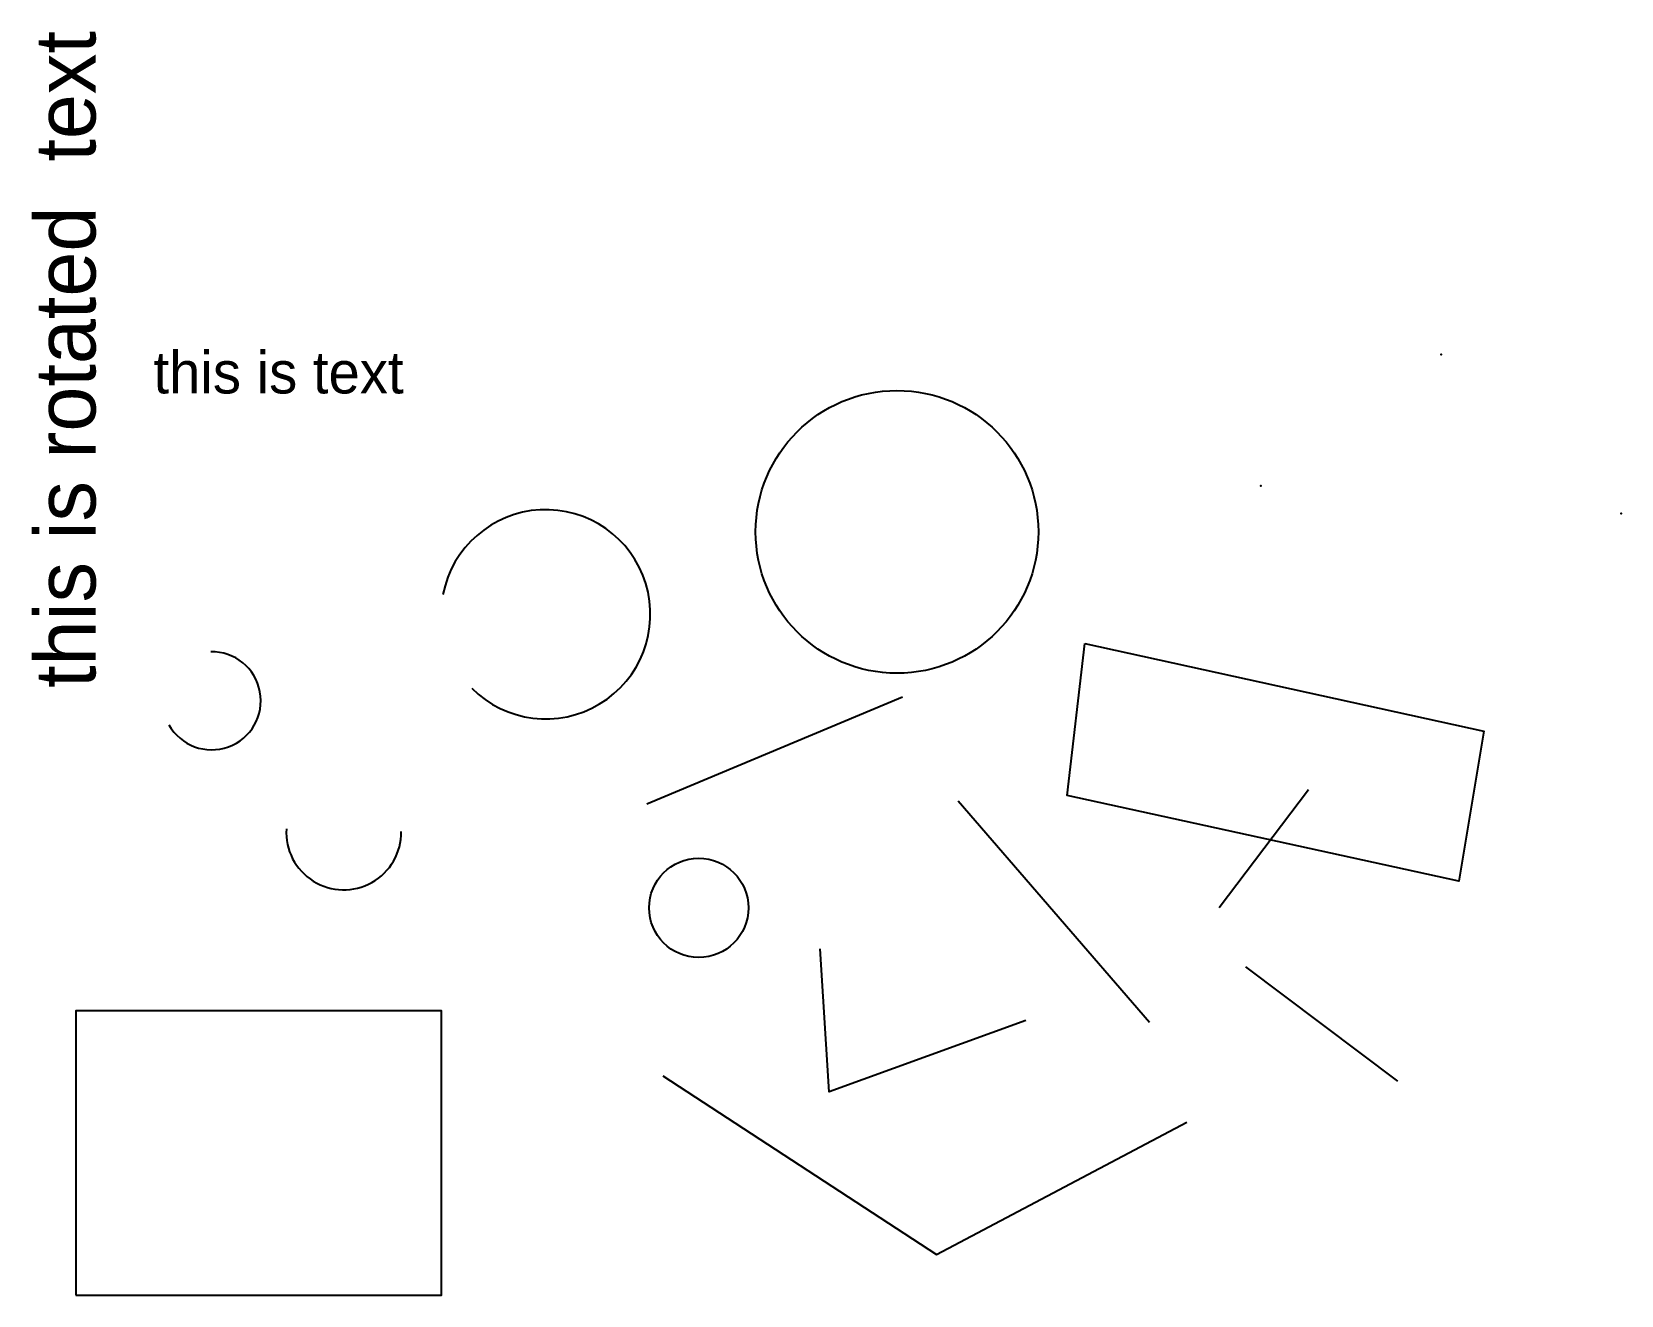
# Model space of a CAD drawing. Header units: inches. Extents: x -9.6 to 27.9, y -2.8 to 27.
import ezdxf

# ---------------------------------------------------------------- set-up
doc = ezdxf.new("R2010")
doc.units = ezdxf.units.IN
doc.header["$MEASUREMENT"] = 0
doc.layers.add('2', color=7, linetype='Continuous')
doc.layers.add('a', color=7, linetype='Continuous')

msp = doc.modelspace()

# ---------------------------------------------------------------- linework, layer by layer
at = {"color": 90}
msp.add_line((10.975, 11.288), (4.946, 8.761), dxfattribs=at)
msp.add_line((12.282, 8.846), (16.793, 3.624))
at = {"color": 1}
msp.add_line((22.653, 2.235), (19.069, 4.93), dxfattribs=at)
msp.add_lwpolyline([(-8.516, -2.813), (0.103, -2.813), (0.103, 3.895), (-8.516, 3.895)], close=True, dxfattribs=at)
msp.add_lwpolyline([(5.325, 2.361), (11.776, -1.85), (17.678, 1.266)])
msp.add_circle((6.169, 6.319), 1.17)
msp.add_arc((2.562, 13.241), 2.467, 224.9632, 169.058)
for p in [(23.67, 19.368), (27.917, 15.615)]:
    msp.add_point(p)
at = {"layer": '2'}
msp.add_lwpolyline([(15.275, 12.551), (24.676, 10.488), (24.086, 6.951), (14.853, 8.972)], close=True, dxfattribs=at)
msp.add_arc((-5.312, 11.202), 1.156, 209.2402, 91.2092, dxfattribs=at)
msp.add_point((19.423, 16.268), dxfattribs=at)
at = {"layer": 'a', "color": 2}
msp.add_line((20.545, 9.098), (18.437, 6.319), dxfattribs=at)
at = {"layer": 'a'}
msp.add_lwpolyline([(13.884, 3.666), (9.246, 1.982), (9.035, 5.351)], dxfattribs=at)
at = {"layer": 'a', "color": 5}
msp.add_circle((10.843, 15.184), 3.333, dxfattribs=at)
at = {"layer": 'a'}
msp.add_arc((-2.2, 8.099), 1.355, 176.5794, 0.8199, dxfattribs=at)

# ---------------------------------------------------------------- texts
msp.add_text('this is text', height=0.99191).set_placement((-6.686, 18.447))
at = {"layer": '2'}
msp.add_text('this is rotated  text', height=1.42696, rotation=90, dxfattribs=at).set_placement((-8.051, 11.504))

doc.saveas('drawing.dxf')
